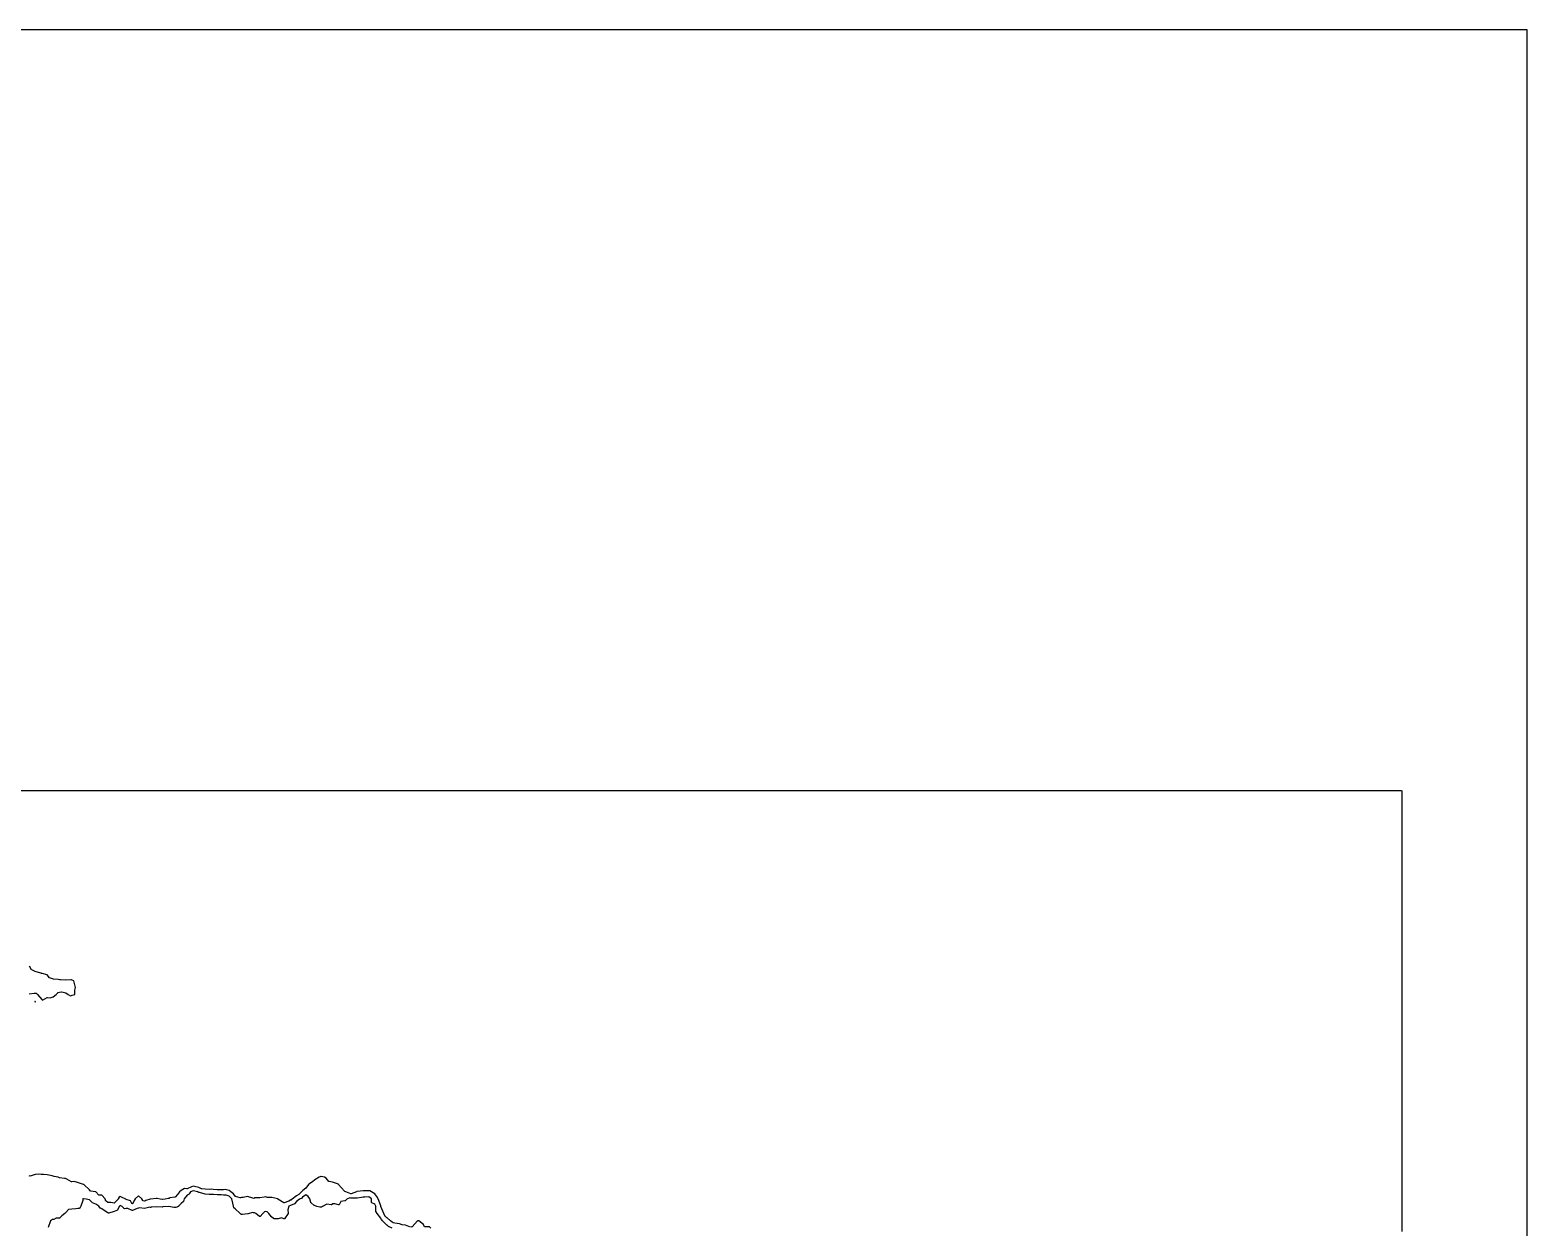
# Model space of a CAD drawing. Header units: millimetres. Extents: x 0 to 500, y 0 to 700.
# Drawn here: x 271.6 to 500, y 517.2 to 700 of the extents above; entities that cross this region are included whole.
import ezdxf

# ---------------------------------------------------------------- set-up
doc = ezdxf.new("R2010")
doc.units = ezdxf.units.MM
for name, color, linetype in [('CORTE', 1, 'Continuous'), ('GRABADO', 5, 'Continuous'), ('HOJA', 8, 'Continuous')]:
    doc.layers.add(name, color=color, linetype=linetype)

msp = doc.modelspace()

# ---------------------------------------------------------------- linework, layer by layer
at = {"layer": 'CORTE'}
for points in [[(269.44, 583.89), (272.66, 583.89), (273.2, 583.89), (284.19, 583.89), (284.9, 583.89), (285.61, 583.89), (286.25, 583.89), (286.95, 583.89), (287.59, 583.89), (288.28, 583.89), (288.87, 583.89), (289.51, 583.89), (290.1, 583.89), (290.7, 583.89), (291.34, 583.89), (292.03, 583.89), (292.67, 583.89), (293.24, 583.89), (293.85, 583.89), (297.1, 583.89), (297.76, 583.89), (298.38, 583.89), (300.98, 583.89), (301.64, 583.89), (302.28, 583.89), (302.94, 583.89), (320.7, 583.89), (321.2, 583.89), (323.8, 583.89), (324.59, 583.89), (325.89, 583.89), (326.67, 583.89), (327.19, 583.89), (327.71, 583.89), (336.83, 583.89), (337.39, 583.89), (338.13, 583.89), (338.69, 583.89), (340, 583.89), (340.73, 583.89), (341.38, 583.89), (342.11, 583.89), (342.69, 583.89), (343.27, 583.89), (344.58, 583.89), (345.17, 583.89), (345.82, 583.89), (346.54, 583.89), (347.84, 583.89), (348.45, 583.89), (349.76, 583.89), (350.37, 583.89), (353, 583.89), (353.63, 583.89), (354.32, 583.89), (355.64, 583.89), (356.27, 583.89), (356.94, 583.89), (357.58, 583.89), (358.91, 583.89), (359.56, 583.89), (360.22, 583.89), (361.55, 583.89), (362.22, 583.89), (379.25, 583.89), (379.76, 583.89), (380.28, 583.89), (380.95, 583.89), (381.32, 583.89), (381.7, 583.89), (382.39, 583.89), (382.92, 583.89), (383.61, 583.89), (384.45, 583.89), (384.85, 583.89), (385.54, 583.89), (386.09, 583.89), (386.92, 583.89), (387.62, 583.89), (388.18, 583.89), (390.26, 583.89), (391.07, 583.89), (391.65, 583.89), (392.23, 583.89), (392.81, 583.89), (393.4, 583.89), (394.11, 583.89), (394.7, 583.89), (397.53, 583.89), (398.14, 583.89), (401.68, 583.89), (402.23, 583.89), (405.09, 583.89), (405.74, 583.89), (407.89, 583.89), (408.55, 583.89), (409.99, 583.89), (410.67, 583.89), (413.56, 583.89), (414.31, 583.89), (415.01, 583.89), (415.7, 583.89), (417.16, 583.89), (417.87, 583.89), (418.59, 583.89), (419.31, 583.89), (420.05, 583.89), (420.78, 583.89), (434.36, 583.89), (434.9, 583.89), (435.81, 583.89), (436.15, 583.89), (436.15, 583.89), (436.77, 583.89), (438.17, 583.89), (439.35, 583.89), (440.86, 583.89), (442.81, 583.89), (445.68, 583.89), (445.68, 583.89), (446.27, 583.89), (447.74, 583.89), (448.34, 583.89), (449.24, 583.89), (449.24, 583.89), (449.75, 583.89), (450.39, 583.89), (452.05, 583.89), (453.28, 583.89), (454.57, 583.89), (454.87, 583.89), (457.09, 583.89), (457.74, 583.89), (458.58, 583.89), (459.23, 583.89), (464.43, 583.89), (465.24, 583.89), (467.46, 583.89), (468.15, 583.89), (468.95, 583.89), (469.73, 583.89), (471.21, 583.89), (471.98, 583.89), (472.4, 583.89), (472.9, 583.89), (473.69, 583.89), (474.53, 583.89), (475.43, 583.89), (476.37, 583.89), (477.09, 583.89), (477.85, 583.89), (479.32, 583.89), (480.05, 583.89), (480.8, 583.89), (480.81, 583.89), (480.82, 583.88), (480.84, 583.88), (480.85, 583.87), (480.86, 583.86), (480.86, 583.85), (480.87, 583.84), (480.87, 583.82), (480.87, 554.8), (480.87, 553.93), (480.87, 552.17), (480.87, 551.29), (480.87, 518.67), (480.87, 517.81), (480.87, 516.95)], [(326.82, 517.06), (326.29, 517.32), (326.28, 517.33), (326.28, 517.33), (326.05, 517.52), (326.04, 517.52), (325.37, 518.17), (325.23, 518.32), (325.22, 518.32), (325.22, 518.33), (325.22, 518.33), (325.1, 518.57), (324.53, 519.3), (324.53, 519.3), (324.38, 519.54), (324.37, 519.54), (324.37, 519.55), (324.37, 519.56), (324.37, 519.57), (324.36, 519.57), (324.32, 520.43), (324.18, 520.75), (323.74, 520.93), (323.74, 520.93), (323.73, 520.94), (323.72, 520.94), (323.71, 520.95), (323.71, 520.96), (323.71, 520.96), (323.7, 520.97), (323.7, 520.98), (323.7, 520.99), (323.7, 520.99), (323.7, 521.53), (323.29, 521.85), (322.65, 521.8), (322.65, 521.8), (322.4, 521.81), (322.17, 521.76), (322.17, 521.76), (321.47, 521.67), (321.47, 521.67), (320.7, 521.67), (320.56, 521.62), (320.55, 521.62), (320.55, 521.62), (320.54, 521.62), (320.53, 521.62), (320.52, 521.62), (320.51, 521.62), (320.38, 521.68), (319.93, 521.5), (319.66, 521.24), (319.66, 521.24), (319.65, 521.23), (319.64, 521.23), (319.63, 521.23), (319.62, 521.22), (319.02, 521.14), (318.75, 520.65), (318.75, 520.65), (318.74, 520.64), (318.73, 520.63), (318.72, 520.62), (318.71, 520.62), (318.71, 520.62), (318.71, 520.62), (318.7, 520.61), (318.69, 520.61), (318.68, 520.61), (318.67, 520.61), (318.66, 520.61), (318.09, 520.79), (317.78, 520.79), (317.59, 520.65), (317.58, 520.65), (317.57, 520.64), (317.56, 520.64), (317.55, 520.63), (317.54, 520.63), (317.53, 520.63), (316.84, 520.73), (316.21, 520.39), (316.03, 520.28), (316.02, 520.27), (316.01, 520.27), (316, 520.27), (315.91, 520.26), (315.8, 520.25), (315.79, 520.25), (315.78, 520.25), (315.35, 520.38), (314.96, 520.5), (314.95, 520.5), (314.94, 520.5), (314.93, 520.51), (314.46, 520.94), (314.45, 520.94), (314.44, 520.95), (314.44, 520.96), (314.44, 520.97), (314.43, 520.97), (314.25, 521.53), (314, 521.91), (313.68, 522.14), (313.17, 521.81), (313.04, 521.67), (313.03, 521.67), (313.03, 521.66), (312.71, 521.5), (312.25, 521.13), (311.94, 520.78), (311.94, 520.77), (311.93, 520.77), (311.93, 520.76), (311.92, 520.76), (311.3, 520.53), (311.04, 520.4), (310.89, 519.88), (310.97, 519.35), (310.97, 519.34), (310.97, 519.33), (310.97, 519.32), (310.96, 519.32), (310.96, 519.31), (310.96, 519.3), (310.95, 519.3), (310.41, 518.51), (310.4, 518.5), (310.39, 518.49), (310.37, 518.48), (310.36, 518.48), (310.35, 518.48), (310.34, 518.48), (310.32, 518.48), (309.95, 518.62), (309.43, 518.51), (309.42, 518.51), (308.79, 518.51), (308.78, 518.51), (308.78, 518.51), (308.77, 518.51), (308.76, 518.52), (308.74, 518.53), (308.44, 518.78), (308.44, 518.79), (308.02, 519.29), (307.76, 519.56), (307.57, 519.62), (307.37, 519.56), (307.11, 519.29), (306.69, 518.85), (306.69, 518.84), (306.68, 518.84), (306.68, 518.84), (306.67, 518.83), (306.66, 518.83), (306.65, 518.83), (306.63, 518.83), (306.62, 518.83), (306.61, 518.83), (306.6, 518.84), (306.6, 518.84), (306.01, 519.28), (305.82, 519.42), (305.71, 519.42), (305.7, 519.42), (305.69, 519.43), (305.54, 519.47), (304.87, 519.27), (304.87, 519.27), (304.86, 519.27), (304.8, 519.26), (303.98, 519.14), (303.98, 519.14), (303.96, 519.14), (303.85, 519.16), (303.84, 519.16), (303.77, 519.18), (303.76, 519.18), (303.75, 519.19), (303.74, 519.19), (303.73, 519.2), (303.65, 519.29), (302.89, 520), (302.69, 520.15), (302.68, 520.15), (302.67, 520.16), (302.67, 520.17), (302.66, 520.18), (302.66, 520.18), (302.66, 520.19), (302.6, 520.43), (302.5, 520.87), (302.36, 521.53), (302.17, 521.77), (301.97, 521.94), (301.5, 522.08), (301.08, 522.12), (301.08, 522.12), (300.72, 522.17), (300.16, 522.13), (300.15, 522.13), (299.56, 522.2), (299.23, 522.22), (298.9, 522.21), (298.29, 522.26), (298.29, 522.27), (297.42, 522.53), (297.38, 522.53), (297.32, 522.53), (297.31, 522.53), (297.3, 522.53), (297.29, 522.53), (297.28, 522.54), (297.27, 522.54), (297.19, 522.6), (296.46, 522.76), (296.08, 522.61), (295.86, 522.3), (295.85, 522.29), (295.85, 522.28), (295.57, 522.09), (295.07, 521.53), (294.99, 521.16), (294.98, 521.15), (294.98, 521.15), (294.98, 521.14), (294.97, 521.13), (294.97, 521.13), (294.65, 520.83), (294.25, 520.4), (294.25, 520.39), (294.24, 520.38), (293.83, 520.22), (293.82, 520.22), (293.81, 520.22), (293.8, 520.22), (293.79, 520.22), (293.67, 520.25), (293.56, 520.23), (293.55, 520.23), (293.55, 520.23), (293.54, 520.23), (292.74, 520.37), (291.89, 520.31), (291.84, 520.3), (291.83, 520.3), (291.75, 520.29), (291.75, 520.29), (290.89, 520.33), (290.08, 520.26), (289.99, 520.23), (289.98, 520.22), (289.96, 520.22), (289.95, 520.23), (289.94, 520.23), (289.87, 520.26), (289.06, 520.06), (289.05, 520.06), (289.04, 520.06), (289.03, 520.06), (288.29, 520.17), (288.14, 520.12), (288.13, 520.12), (288.13, 520.11), (287.9, 520.09), (287.22, 519.77), (287.22, 519.77), (287.2, 519.76), (287.2, 519.76), (287.19, 519.76), (287.18, 519.76), (287.16, 519.76), (287.16, 519.77), (286.51, 520.06), (286.26, 520.09), (285.99, 520.03), (285.98, 520.03), (285.96, 520.03), (285.95, 520.03), (285.94, 520.04), (285.93, 520.05), (285.92, 520.05), (285.92, 520.05), (285.61, 520.39), (285.35, 520.55), (285.22, 520.41), (284.94, 519.85), (284.94, 519.85), (284.93, 519.84), (284.92, 519.83), (284.91, 519.82), (284.43, 519.63), (283.59, 519.38), (283.58, 519.38), (283.57, 519.38), (283.48, 519.39), (283.47, 519.39), (283.46, 519.39), (283.46, 519.39), (283.45, 519.4), (283.44, 519.4), (283.19, 519.57), (282.52, 520), (282.3, 520.11), (282.29, 520.11), (282.28, 520.12), (282.27, 520.13), (282.27, 520.13), (282.07, 520.4), (281.59, 520.71), (281.12, 520.91), (281.11, 520.91), (281.1, 520.92), (281.09, 520.93), (280.66, 521.4), (280.16, 521.49), (279.8, 521.53), (279.8, 521.53), (279.79, 521.53), (279.78, 521.53), (279.78, 521.54), (279.74, 521.56), (279.7, 521.59), (279.65, 521.54), (279.65, 521.32), (279.65, 521.31), (279.65, 521.3), (279.34, 520.42), (279.33, 520.42), (279.16, 520.12), (279.15, 520.11), (279.15, 520.11), (279.14, 520.1), (279.12, 520.09), (279.11, 520.09), (279.11, 520.09), (278.86, 520.06), (278.57, 520.03), (277.93, 519.96), (277.43, 519.9), (277.06, 519.45), (277.05, 519.45), (276.89, 519.28), (276.88, 519.28), (276.4, 518.95), (276.13, 518.63), (276.13, 518.63), (276.12, 518.62), (276.11, 518.61), (276.09, 518.61), (276.08, 518.61), (275.54, 518.61), (275.18, 518.4), (275.17, 518.4), (275.17, 518.4), (275.16, 518.4), (275.15, 518.4), (274.98, 518.38), (274.68, 518.18), (274.34, 517.15)]]:
    msp.add_lwpolyline(points, dxfattribs=at)
at = {"layer": 'GRABADO'}
for points in [[(269.23, 583.89), (281.69, 583.89), (282.5, 583.89), (283.3, 583.89), (284.02, 583.89), (284.82, 583.89), (285.54, 583.89), (286.33, 583.89), (286.99, 583.89), (287.72, 583.89), (288.39, 583.89), (289.07, 583.89), (289.8, 583.89), (290.57, 583.89), (291.3, 583.89), (291.95, 583.89), (292.64, 583.89), (296.32, 583.89), (297.07, 583.89), (297.77, 583.89), (300.72, 583.89), (301.47, 583.89), (302.2, 583.89), (302.94, 583.89), (315.16, 583.89), (315.73, 583.89), (318.68, 583.89), (319.57, 583.89), (321.04, 583.89), (321.93, 583.89), (322.52, 583.89), (323.11, 583.89), (333.44, 583.89), (334.08, 583.89), (334.92, 583.89), (335.56, 583.89), (337.04, 583.89), (337.87, 583.89), (338.61, 583.89), (339.43, 583.89), (340.08, 583.89), (340.74, 583.89), (342.22, 583.89), (342.89, 583.89), (343.64, 583.89), (344.45, 583.89), (345.93, 583.89), (346.61, 583.89), (348.1, 583.89), (348.79, 583.89), (351.78, 583.89), (352.49, 583.89), (353.27, 583.89), (354.76, 583.89), (355.48, 583.89), (356.23, 583.89), (356.96, 583.89), (358.46, 583.89), (359.2, 583.89), (359.95, 583.89), (361.46, 583.89), (362.22, 583.89), (373.61, 583.89), (374.19, 583.89), (374.78, 583.89), (375.55, 583.89), (375.97, 583.89), (376.39, 583.89), (377.17, 583.89), (377.78, 583.89), (378.56, 583.89), (379.5, 583.89), (379.96, 583.89), (380.75, 583.89), (381.37, 583.89), (382.31, 583.89), (383.1, 583.89), (383.73, 583.89), (386.09, 583.89), (387.02, 583.89), (387.67, 583.89), (388.33, 583.89), (388.99, 583.89), (389.66, 583.89), (390.45, 583.89), (391.13, 583.89), (394.33, 583.89), (395.02, 583.89), (399.04, 583.89), (399.66, 583.89), (402.9, 583.89), (403.64, 583.89), (406.07, 583.89), (406.83, 583.89), (408.46, 583.89), (409.22, 583.89), (412.5, 583.89), (413.35, 583.89), (414.14, 583.89), (414.93, 583.89), (416.58, 583.89), (417.38, 583.89), (418.21, 583.89), (419.02, 583.89), (419.86, 583.89), (420.69, 583.89), (428.17, 583.89), (428.78, 583.89), (429.81, 583.89), (430.2, 583.89), (430.2, 583.89), (430.9, 583.89), (432.49, 583.89), (433.82, 583.89), (435.54, 583.89), (437.75, 583.89), (440.99, 583.89), (440.99, 583.89), (441.67, 583.89), (443.33, 583.89), (444.02, 583.89), (445.04, 583.89), (445.04, 583.89), (445.61, 583.89), (446.34, 583.89), (448.22, 583.89), (449.61, 583.89), (451.07, 583.89), (451.42, 583.89), (453.93, 583.89), (454.67, 583.89), (455.61, 583.89), (456.35, 583.89), (462.25, 583.89), (463.17, 583.89), (465.69, 583.89), (466.47, 583.89), (467.37, 583.89), (468.26, 583.89), (469.93, 583.89), (470.81, 583.89), (471.29, 583.89), (471.84, 583.89), (472.74, 583.89), (473.7, 583.89), (474.72, 583.89), (475.78, 583.89), (476.6, 583.89), (477.45, 583.89), (479.12, 583.89), (479.96, 583.89), (480.81, 583.89), (480.82, 583.89), (480.83, 583.88), (480.84, 583.87), (480.85, 583.87), (480.86, 583.86), (480.86, 583.85), (480.87, 583.84), (480.87, 583.82), (480.87, 560.42), (480.87, 559.43), (480.87, 557.44), (480.87, 556.44), (480.87, 519.47), (480.87, 518.5), (480.87, 517.52), (480.87, 516.54)], [(271.43, 552.82), (272.22, 552.92), (272.35, 552.95), (272.36, 552.95), (272.36, 552.95), (272.37, 552.95), (272.52, 552.93), (272.53, 552.93), (272.54, 552.93), (272.56, 552.92), (272.57, 552.91), (272.71, 552.74), (273.35, 551.97), (273.46, 551.86), (274.18, 552.29), (274.18, 552.29), (274.19, 552.3), (274.2, 552.3), (274.21, 552.3), (274.22, 552.3), (274.23, 552.3), (274.67, 552.21), (275.11, 552.4), (275.55, 552.74), (275.8, 553), (275.8, 553.01), (275.81, 553.01), (275.82, 553.02), (275.82, 553.02), (275.83, 553.02), (276.05, 553.09), (276.39, 553.16), (276.4, 553.16), (276.42, 553.16), (277.02, 552.98), (277.03, 552.97), (277.03, 552.97), (277.39, 552.75), (277.74, 552.54), (277.9, 552.6), (277.9, 552.6), (278.02, 552.63), (278.42, 552.74), (278.42, 553.37), (278.42, 553.38), (278.49, 553.8), (278.42, 554.21), (278.24, 554.85), (277.99, 554.94), (277.91, 554.96), (277.82, 554.96), (277, 554.91), (276.99, 554.91), (276.21, 555), (276.07, 555), (276.06, 555), (276.05, 555), (275.88, 555.05), (275.14, 555.1), (275.14, 555.1), (275.13, 555.1), (274.56, 555.28), (274.55, 555.28), (274.54, 555.29), (274.54, 555.29), (274.53, 555.29), (274.53, 555.3), (274.18, 555.72), (273.42, 555.95), (273.3, 555.97), (273.29, 555.97), (273.27, 555.97), (273.26, 555.98), (273.26, 555.99), (273.25, 555.99), (273.25, 556), (273.23, 556), (272.34, 556.25), (272.34, 556.25), (272.34, 556.25), (271.84, 556.48), (271.83, 556.48), (271.82, 556.49), (271.82, 556.5), (271.81, 556.5), (271.81, 556.51), (271.51, 557.08)], [(329.65, 517.2), (328.85, 517.52), (328.38, 517.58), (328.38, 517.59), (328.38, 517.59), (327.93, 517.73), (327.26, 517.85), (327.01, 517.88), (327, 517.88), (326.99, 517.89), (326.99, 517.89), (326.82, 517.97), (326.82, 517.97), (326.82, 517.98), (326.58, 518.17), (326.05, 518.62), (326.04, 518.62), (325.74, 518.92), (325.73, 518.92), (325.73, 518.93), (325.72, 518.93), (325.72, 518.94), (325.55, 519.31), (325.54, 519.31), (325.12, 520.39), (325.11, 520.42), (325.11, 520.43), (325.11, 520.44), (325.1, 520.46), (324.68, 521.53), (324.49, 521.9), (324.19, 522.29), (323.7, 522.61), (323.4, 522.74), (323.31, 522.78), (323.19, 522.76), (323.18, 522.76), (322.39, 522.78), (321.51, 522.65), (321.48, 522.65), (321.46, 522.64), (321.38, 522.6), (320.56, 522.32), (320.55, 522.31), (320.53, 522.31), (320.52, 522.32), (320.51, 522.32), (319.76, 522.61), (319.63, 522.66), (319.62, 522.67), (319.61, 522.67), (319.56, 522.72), (319.55, 522.72), (318.64, 523.74), (318.64, 523.74), (318.62, 523.76), (317.74, 524.11), (317.2, 524.17), (317.2, 524.17), (317.19, 524.17), (317.18, 524.18), (317.17, 524.18), (317.17, 524.18), (317.16, 524.19), (317.16, 524.19), (317.15, 524.2), (316.78, 524.68), (316.52, 524.83), (316, 524.94), (315.92, 524.94), (315.86, 524.92), (315.67, 524.83), (315.02, 524.42), (314.66, 524.16), (314.1, 523.8), (314.05, 523.74), (313.65, 523.19), (313.65, 523.18), (313.64, 523.17), (313.18, 522.82), (313.01, 522.62), (313.01, 522.62), (312.59, 522.21), (312.58, 522.2), (312.24, 522.02), (311.55, 521.51), (311.44, 521.38), (311.43, 521.38), (311.42, 521.37), (311.41, 521.36), (311.41, 521.36), (311.3, 521.32), (311.06, 521.2), (311.06, 521.2), (310.37, 520.93), (310.36, 520.93), (310.35, 520.93), (310.34, 520.93), (310.33, 520.93), (310.31, 520.94), (310.31, 520.94), (309.4, 521.5), (309.4, 521.51), (309.39, 521.51), (309.38, 521.52), (309.37, 521.53), (308.48, 521.76), (307.79, 521.76), (307.78, 521.77), (307.56, 521.84), (307.32, 521.8), (306.65, 521.68), (305.89, 521.68), (305.74, 521.61), (305.74, 521.61), (305.72, 521.61), (305.71, 521.61), (305.7, 521.61), (305.7, 521.61), (305.58, 521.64), (305.58, 521.64), (304.78, 521.88), (304.08, 521.74), (304.07, 521.74), (304.07, 521.74), (303.86, 521.75), (303.67, 521.72), (303.67, 521.72), (303.66, 521.72), (303.65, 521.72), (302.92, 521.92), (302.91, 521.92), (302.9, 521.93), (302.89, 521.94), (302.88, 521.94), (302.6, 522.29), (302.22, 522.62), (301.98, 522.79), (301.37, 522.95), (301.08, 522.94), (300.8, 522.94), (300.16, 522.91), (300.15, 522.91), (299.52, 522.96), (299.52, 522.96), (299.23, 523.01), (298.93, 522.97), (298.92, 522.97), (298.3, 523), (298.29, 523), (297.77, 523.09), (297.76, 523.09), (297.75, 523.09), (297.75, 523.09), (297.35, 523.28), (296.65, 523.45), (296.46, 523.49), (296.21, 523.39), (295.55, 523.09), (295.54, 523.09), (295.53, 523.09), (295.53, 523.09), (295.52, 523.09), (295.13, 523.1), (294.64, 522.83), (294.36, 522.62), (294.08, 522.22), (294.08, 522.21), (293.73, 521.82), (293.72, 521.82), (293.72, 521.81), (293.71, 521.81), (293.7, 521.8), (293.69, 521.8), (292.93, 521.69), (292.78, 521.6), (292.77, 521.59), (292.75, 521.59), (292.67, 521.59), (292.19, 521.49), (291.83, 521.42), (291.82, 521.42), (291.81, 521.42), (291.81, 521.42), (291.45, 521.49), (291.45, 521.49), (290.97, 521.59), (290.89, 521.6), (290.81, 521.59), (289.98, 521.51), (289.92, 521.49), (289.25, 521.27), (289.07, 521.18), (289.06, 521.18), (289.05, 521.18), (289.03, 521.18), (289.02, 521.18), (289.02, 521.18), (288.81, 521.24), (288.81, 521.25), (288.79, 521.25), (288.78, 521.26), (288.78, 521.27), (288.77, 521.28), (288.64, 521.52), (288.11, 521.99), (287.59, 521.52), (287.46, 521.28), (287.25, 520.85), (287.25, 520.84), (287.25, 520.84), (287.24, 520.83), (287.23, 520.82), (287.22, 520.81), (287.2, 520.8), (287.19, 520.8), (287.18, 520.8), (287.18, 520.8), (287.17, 520.8), (287.15, 520.81), (287.14, 520.82), (287.13, 520.83), (287.13, 520.83), (287.12, 520.84), (286.92, 521.24), (286.24, 521.46), (286.23, 521.46), (286.17, 521.5), (285.54, 521.78), (285.33, 521.91), (285.15, 521.8), (285.02, 521.53), (285.01, 521.52), (285.01, 521.51), (284.46, 520.92), (284.45, 520.92), (284.44, 520.91), (284.42, 520.9), (284.4, 520.9), (283.91, 520.96), (283.47, 520.99), (283.47, 520.99), (283.46, 520.99), (283.45, 520.99), (283.44, 521), (283.17, 521.17), (283.16, 521.18), (283.15, 521.18), (283.15, 521.19), (283.15, 521.2), (283.14, 521.2), (283.02, 521.52), (282.52, 522.09), (282.13, 522.09), (282.12, 522.1), (282.11, 522.1), (282.1, 522.1), (282.09, 522.11), (282.08, 522.11), (282.08, 522.12), (281.63, 522.61), (281.61, 522.62), (280.8, 522.73), (280.78, 522.74), (280.77, 522.74), (280.77, 522.75), (280.76, 522.75), (280.76, 522.76), (280.75, 522.76), (280.65, 522.9), (279.76, 523.73), (279.76, 523.74), (279.75, 523.74), (279.74, 523.74), (279.73, 523.74), (278.83, 524.05), (278.3, 524.17), (277.93, 524.16), (277.92, 524.16), (277.91, 524.16), (277.9, 524.16), (277.21, 524.53), (276.98, 524.64), (276.85, 524.66), (276.06, 524.76), (276.05, 524.76), (275.85, 524.83), (275.24, 524.96), (275.24, 524.96), (275.23, 524.96), (275.12, 525), (274.96, 525.03), (274.21, 525.2), (273.63, 525.24), (273.28, 525.28), (272.88, 525.32), (272.38, 525.24), (271.61, 525.01), (271.6, 525.01), (271.58, 525.01), (271.44, 525.03)], [(332.72, 517.08), (332.55, 517.28), (331.83, 517.25), (331.82, 517.25), (331.81, 517.25), (331.81, 517.25), (331.79, 517.25), (331.78, 517.26), (331.78, 517.26), (331.78, 517.27), (331.77, 517.27), (331.76, 517.28), (331.76, 517.29), (331.59, 517.62), (330.92, 518.16), (330.75, 518.2), (330.74, 518.2), (330.73, 518.2), (330.7, 518.17), (329.86, 517.27), (329.85, 517.27), (329.84, 517.26), (329.84, 517.25), (329.83, 517.25), (329.7, 517.2)]]:
    msp.add_lwpolyline(points, dxfattribs=at)
msp.add_lwpolyline([(272.37, 551.71), (272.3, 551.64), (272.37, 551.63), (272.43, 551.64), (272.37, 551.71)], close=True, dxfattribs=at)
at = {"layer": 'HOJA'}
msp.add_lwpolyline([(0, 0), (500, 0), (500, 700), (0, 700)], close=True, dxfattribs=at)

doc.saveas('drawing.dxf')
